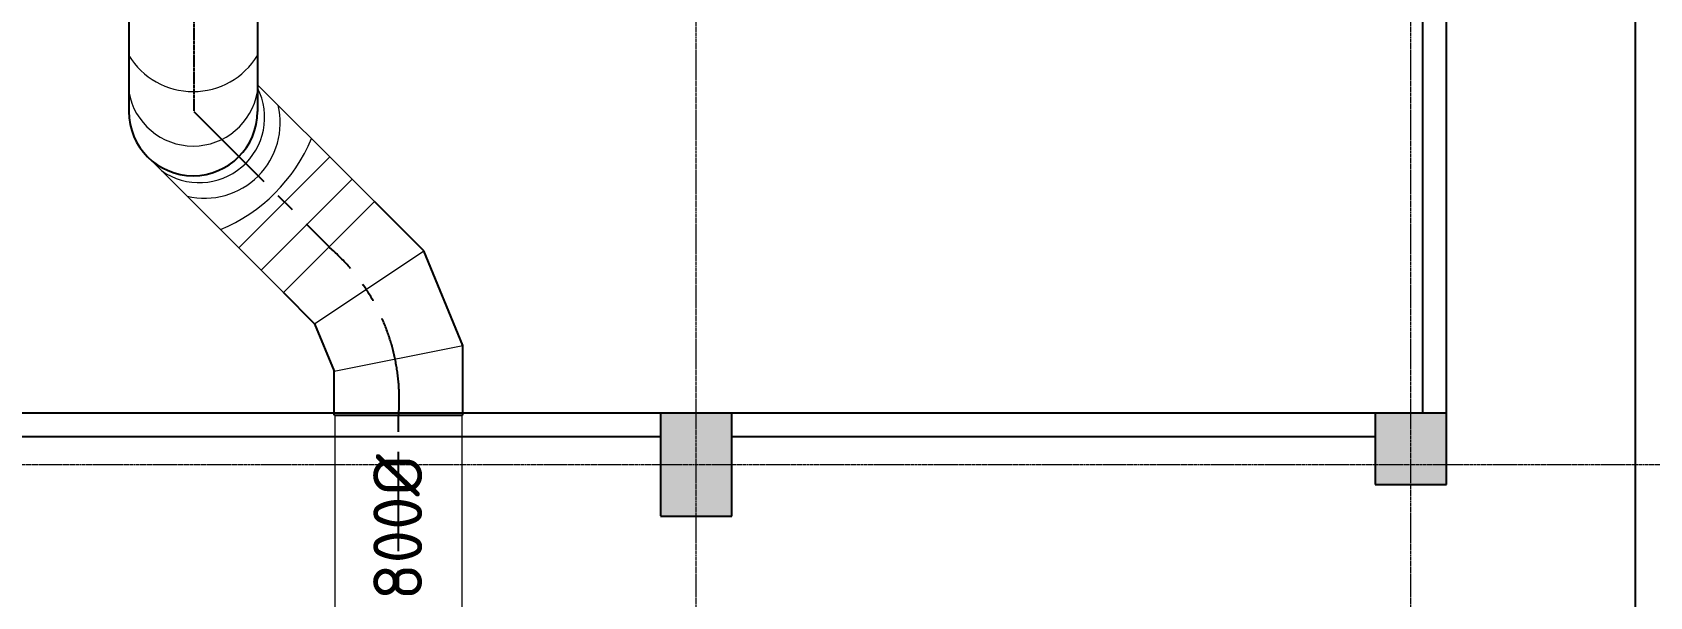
# Model space of a CAD drawing. Header units: inches. Extents: x 0 to 235202, y 0 to 361577.
# Drawn here: x 154002 to 164187, y 297394 to 300948 of the extents above; entities that cross this region are included whole.
import ezdxf

# ---------------------------------------------------------------- set-up
doc = ezdxf.new("R2010")
doc.units = ezdxf.units.IN
doc.header["$MEASUREMENT"] = 0
for name, pattern in [('CENTER', [2, 1.25, -0.25, 0.25, -0.25]), ('HIDDEN', [0.375, 0.25, -0.125]), ('PHANTOM2', [1.25, 0.625, -0.125, 0.125, -0.125, 0.125, -0.125])]:
    doc.linetypes.add(name, pattern=pattern)
doc.layers.add('.5', color=8, linetype='Continuous', lineweight=0)
doc.layers.add('DIM', color=251, linetype='Continuous', lineweight=0)
for name, color, linetype in [('2', 2, 'HIDDEN'), ('pipes', 2, 'Continuous'), ('steel elbow 45deg', 3, 'Continuous'), ('steel elbow 90deg', 3, 'Continuous'), ('text', 3, 'Continuous')]:
    doc.layers.add(name, color=color, linetype=linetype)
doc.styles.add('ISO', font='isocpeur.ttf')

msp = doc.modelspace()

# ---------------------------------------------------------------- hatches: boundary and pattern name
at = {"layer": 'DIM', "linetype": 'HIDDEN', "lineweight": 25, "ltscale": 10}
for points in [[(158408, 298550), (157958, 298550), (157958, 297900), (158408, 297900)], [(162908, 298550), (162458, 298550), (162458, 298100), (162908, 298100)]]:
    msp.add_hatch(color=8, dxfattribs=at).paths.add_polyline_path(points)

# ---------------------------------------------------------------- linework, layer by layer
at = {"layer": '.5', "color": 8, "linetype": 'CENTER', "ltscale": 10}
for p, q in [((158183, 294028), (158183, 325313)), ((162683, 294028), (162683, 325313)), ((169573, 298225), (105059, 298225))]:
    msp.add_line(p, q, dxfattribs=at)
at = {"color": 8, "linetype": 'PHANTOM2', "ltscale": 20}
msp.add_line((155019, 323495), (155019, 300450), dxfattribs=at)
at = {"color": 8, "linetype": 'CENTER', "ltscale": 500}
for p, q in [((155019, 300450), (155869, 299600)), ((156309, 293681), (156309, 298539))]:
    msp.add_line(p, q, dxfattribs=at)
msp.add_arc((155047, 298634), 1266, 355.5215, 49.4785, dxfattribs=at)
at = {"layer": '2', "color": 8}
msp.add_line((155909, 298536), (156709, 298536), dxfattribs=at)
at = {"layer": 'DIM', "color": 8, "linetype": 'HIDDEN', "lineweight": 25, "ltscale": 10}
for p, q in [((162758, 298550), (162758, 304350)), ((162908, 298550), (162908, 304350)), ((162458, 298550), (126908, 298550)), ((158408, 298550), (157958, 298550)), ((157958, 298550), (157958, 297900)), ((158408, 297900), (158408, 298550)), ((162908, 298550), (162458, 298550)), ((162458, 298550), (162458, 298100)), ((162908, 298100), (162908, 298550)), ((157958, 298400), (153908, 298400)), ((162458, 298400), (158408, 298400)), ((162458, 298100), (162908, 298100)), ((157958, 297900), (158408, 297900))]:
    msp.add_line(p, q, dxfattribs=at)
at = {"layer": 'DIM', "color": 8}
for p, q in [((156016, 300023), (155421, 300618)), ((155443, 299450), (154729, 300164)), ((155875, 300164), (155302, 299591)), ((155443, 299450), (156016, 300023)), ((156156, 299883), (156016, 300024)), ((156156, 299883), (155583, 299310)), ((155780, 299113), (156467, 299572)), ((155443, 299450), (155583, 299310)), ((155903, 298815), (156714, 298976)), ((156714, 298536), (155903, 298536)), ((155909, 296474), (155909, 298536)), ((156709, 296474), (156709, 298536))]:
    msp.add_line(p, q, dxfattribs=at)
for centre, radius, start, end in [((155015, 301050), 475, 211.4923, 328.5077), ((155015, 300643), 411, 189.6634, 350.3366), ((155054, 300412), 411, 234.6634, 26.8446), ((155088, 300378), 475, 256.4923, 13.5077), ((154773, 300693), 1071, 292.7777, 337.2223)]:
    msp.add_arc(centre, radius, start, end, dxfattribs=at)
at = {"layer": 'pipes', "color": 8, "ltscale": 2000}
msp.add_line((164096, 301350), (164096, 295882), dxfattribs=at)
at = {"layer": 'steel elbow 45deg', "color": 8}
for p, q in [((156467, 299572), (156156, 299883)), ((156714, 298976), (156467, 299572)), ((155780, 299113), (155583, 299310)), ((155780, 299113), (155903, 298815)), ((156714, 298536), (156714, 298976)), ((155903, 298536), (155903, 298815))]:
    msp.add_line(p, q, dxfattribs=at)
at = {"layer": 'steel elbow 90deg', "color": 8}
for p, q in [((154610, 301460), (154610, 300450)), ((155421, 301460), (155421, 300450))]:
    msp.add_line(p, q, dxfattribs=at)
msp.add_arc((155015, 300450), 405, 180, 0, dxfattribs=at)

# ---------------------------------------------------------------- texts
at = {"layer": 'text', "color": 8, "style": 'ISO'}
msp.add_text('800%%C', height=307.6, rotation=90, dxfattribs=at).set_placement((156457, 297371))

doc.saveas('drawing.dxf')
